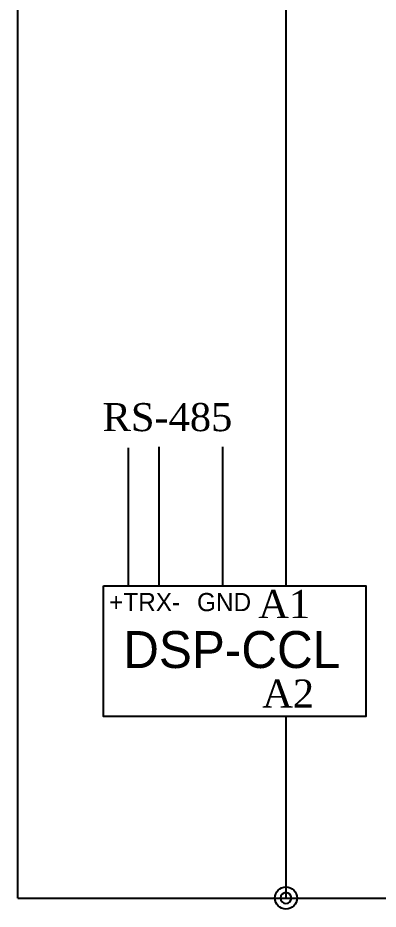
# Model space of a CAD drawing. Header units: millimetres. Extents: x 46 to 886, y 51 to 632.
# Drawn here: x 315.4 to 340.4, y 445.9 to 507.9 of the extents above; entities that cross this region are included whole.
import ezdxf

# ---------------------------------------------------------------- set-up
doc = ezdxf.new("R2010")
doc.units = ezdxf.units.MM
doc.layers.add('4', color=133, linetype='Continuous')
doc.layers.add('ASHADE', color=7, linetype='Continuous')
doc.styles.add('ghs', font='NGULIM.TTF')
doc.styles.add('HCM', font='batang.ttc')

msp = doc.modelspace()

# ---------------------------------------------------------------- linework, layer by layer
msp.add_lwpolyline([(321.356, 468.382), (339.58, 468.382), (339.58, 459.29), (321.356, 459.29)], close=True)
at = {"layer": '4', "color": 0}
msp.add_circle((334.031, 446.644), 0.772, dxfattribs=at)
at = {"layer": 'ASHADE', "ltscale": 2}
for p, q in [((334.031, 543.86), (334.031, 468.382)), ((315.394, 446.644), (315.394, 537.519)), ((334.031, 459.29), (334.031, 446.644)), ((315.394, 446.644), (385.467, 446.644))]:
    msp.add_line(p, q, dxfattribs=at)
at = {"layer": 'ASHADE', "color": 1, "ltscale": 2}
for p, q in [((323.07, 477.98), (323.07, 468.382)), ((325.205, 478.057), (325.205, 468.382)), ((329.618, 478.057), (329.618, 468.382))]:
    msp.add_line(p, q, dxfattribs=at)
at = {"layer": 'ASHADE', "ltscale": 2}
for start, end in [(0, 180), (180, 0)]:
    msp.add_arc((334.031, 446.644), 0.381, start, end, dxfattribs=at)

# ---------------------------------------------------------------- texts
at = {"layer": 'ASHADE', "color": 0, "linetype": 'ByBlock', "lineweight": 25, "style": 'HCM'}
for s, p in [('RS-485', (321.287, 479.142)), ('A1', (332.111, 466.128)), ('A2', (332.384, 459.904))]:
    msp.add_text(s, height=1.9534, dxfattribs=at).set_placement(p)
at = {"layer": 'ASHADE', "ltscale": 2, "style": 'ghs'}
for s, height, p in [('+TRX-', 1.2654, (321.741, 466.612)), ('GND', 1.2654, (327.851, 466.612)), ('DSP-CCL', 2.5704, (322.719, 462.656))]:
    msp.add_text(s, height=height, dxfattribs=at).set_placement(p)

doc.saveas('drawing.dxf')
